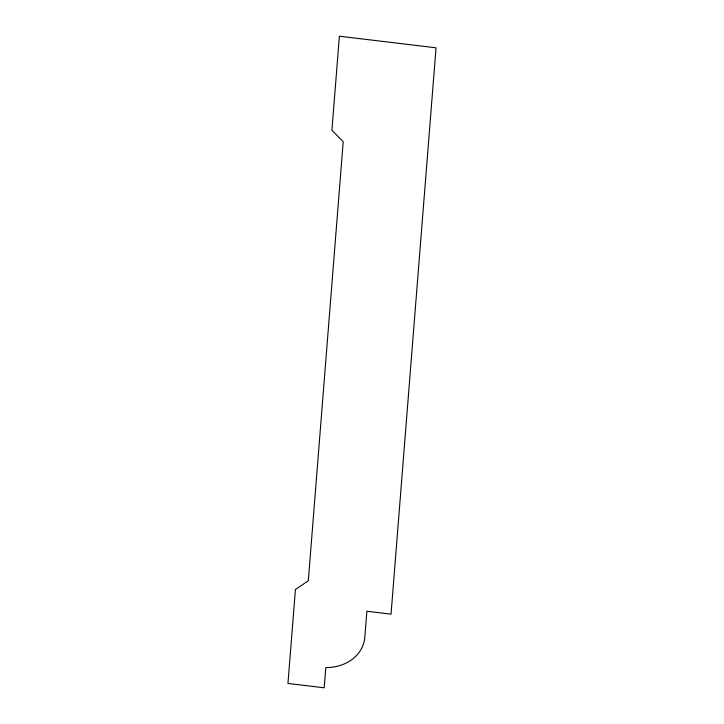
<?xml version="1.0" encoding="UTF-8"?>
<svg xmlns="http://www.w3.org/2000/svg" width="724" height="724" viewBox="0 0 724 724"><rect width="100%" height="100%" fill="white"/><g stroke="black" fill="none" stroke-linecap="round" stroke-linejoin="round"><path stroke-width="1.09" d="M295.428 589.463L287.953 683.447L324.198 687.8L325.809 667.573A42.291 35.105 12 0 0 364.869 636.532L366.878 611.246L391.041 614.151L436.047 47.811L339.384 36.2L331.918 130.184L343.203 141.75L308.306 580.802L295.428 589.463"/></g></svg>
